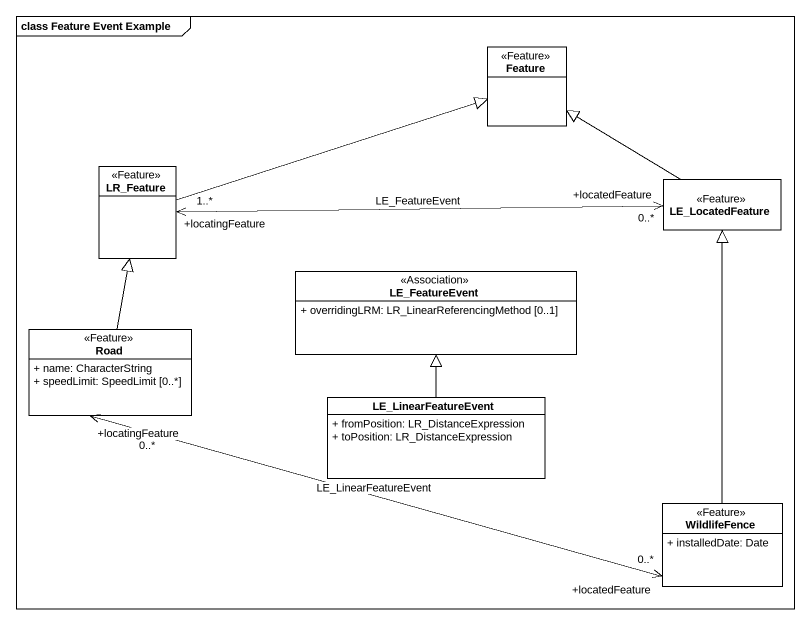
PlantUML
@startuml
mainframe class Feature Event Example
hide circle
hide empty members
skinparam classAttributeIconSize 0
class Feature <<Feature>>
class LR_Feature <<Feature>>
class LE_LocatedFeature <<Feature>>
class LE_FeatureEvent <<Association>> {
  + overridingLRM: LR_LinearReferencingMethod [0..1]
}
class Road <<Feature>> {
  + name: CharacterString
  + speedLimit: SpeedLimit [0..*]
}
class LE_LinearFeatureEvent {
  + fromPosition: LR_DistanceExpression
  + toPosition: LR_DistanceExpression
}
class WildlifeFence <<Feature>> {
  + installedDate: Date
}
LR_Feature -right-|> Feature
LR_Feature "+locatingFeature\n1..*" <-right-> "+locatedFeature\n0..*" LE_LocatedFeature : LE_FeatureEvent
LE_LocatedFeature -up-|> Feature
Road -up-|> LR_Feature
Road "+locatingFeature\n0..*" <-right-> "+locatedFeature\n0..*" WildlifeFence : LE_LinearFeatureEvent
LE_LinearFeatureEvent -up-|> LE_FeatureEvent
WildlifeFence -up-|> LE_LocatedFeature
@enduml
